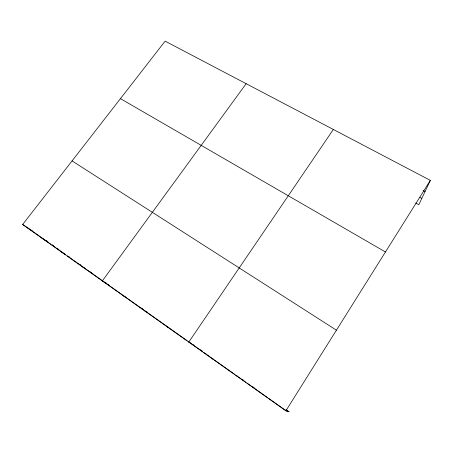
<?xml version="1.0" encoding="UTF-8"?>
<svg xmlns="http://www.w3.org/2000/svg" width="453" height="453" viewBox="0 0 453 453"><rect width="100%" height="100%" fill="white"/><g stroke="black" fill="none" stroke-linecap="round" stroke-linejoin="round"><path stroke-width="0.68" d="M286.404 409.846L289.24 411.851L285.877 410.797L22.65 224.495L165.124 41.149L430.35 180.385L418.832 204.688L415.78 203.035M285.877 410.797L430.35 180.385M333.351 129.462L188.793 342.083L191.041 343.465M246.172 83.697L102.344 280.9L105.917 283.221M423.204 190.583L425.05 191.562M419.965 197.429L421.805 198.414M235.883 375.418L237.349 376.233M120.441 98.646L385.458 251.981M211.993 358.504L213.861 359.614L203.595 352.343M192.701 344.478L193.805 345.158M166.251 326.132L168.867 327.768M144.348 310.628L146.71 312.134M72.061 160.906L336.42 330.186M123.052 295.554L126.325 297.666M107.593 284.314L109.269 285.407M81.585 266.205L85.453 268.742M61.404 251.919L65.543 254.654L51.863 244.977M41.767 238.023L46.166 240.939L27.293 227.587M22.65 224.495L29.009 228.731M30.153 229.495L32.446 231.019M286.098 409.971L288.38 411.584M45.679 240.266L47.984 241.896M52.021 244.75L53.748 245.973M57.763 248.816L58.913 249.626M68.663 256.523L69.807 257.338M79.535 264.218L80.679 265.028M90.396 271.896L91.534 272.706M105.792 282.791L106.931 283.595M141.596 308.119L142.729 308.923M146.132 311.33L147.27 312.134M200.594 349.852L202.298 351.058M242.145 379.252L243.289 380.061M253.012 386.936L254.156 387.745M285.707 410.067L287.434 411.284M46.733 241.347L50.725 244.167M67.248 255.866L146.732 312.111M147.871 312.91L187.061 340.65M188.199 341.454L202.451 351.539M214.433 360.016L235.056 374.608M236.206 375.424L245.985 382.343M247.14 383.159L267.763 397.757M268.895 398.555L286.449 410.979"/></g></svg>
